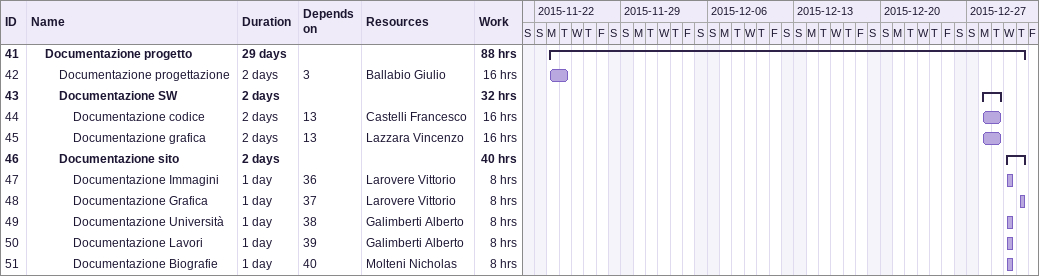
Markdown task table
| ID | Level | Task | Duration | Start | Finish | Predecessors | Resources | Work (h) |
|---|---|---|---|---|---|---|---|---|
| 41 | 2 | **Documentazione progetto** | 29d | 2015-11-23 | 2015-12-31 |  |  | 88 |
| 42 | 3 | Documentazione progettazione | 2d | 2015-11-23 | 2015-11-24 | 3 | Ballabio Giulio | 16 |
| 43 | 3 | **Documentazione SW** | 2d | 2015-12-28 | 2015-12-29 |  |  | 32 |
| 44 | 4 | Documentazione codice | 2d | 2015-12-28 | 2015-12-29 | 13 | Castelli Francesco | 16 |
| 45 | 4 | Documentazione grafica | 2d | 2015-12-28 | 2015-12-29 | 13 | Lazzara Vincenzo | 16 |
| 46 | 3 | **Documentazione sito** | 2d | 2015-12-30 | 2015-12-31 |  |  | 40 |
| 47 | 4 | Documentazione Immagini | 1d | 2015-12-30 | 2015-12-30 | 36 | Larovere Vittorio | 8 |
| 48 | 4 | Documentazione Grafica | 1d | 2015-12-31 | 2015-12-31 | 37 | Larovere Vittorio | 8 |
| 49 | 4 | Documentazione Università | 1d | 2015-12-30 | 2015-12-30 | 38 | Galimberti Alberto | 8 |
| 50 | 4 | Documentazione Lavori | 1d | 2015-12-30 | 2015-12-30 | 39 | Galimberti Alberto | 8 |
| 51 | 4 | Documentazione Biografie | 1d | 2015-12-30 | 2015-12-30 | 40 | Molteni Nicholas | 8 |
